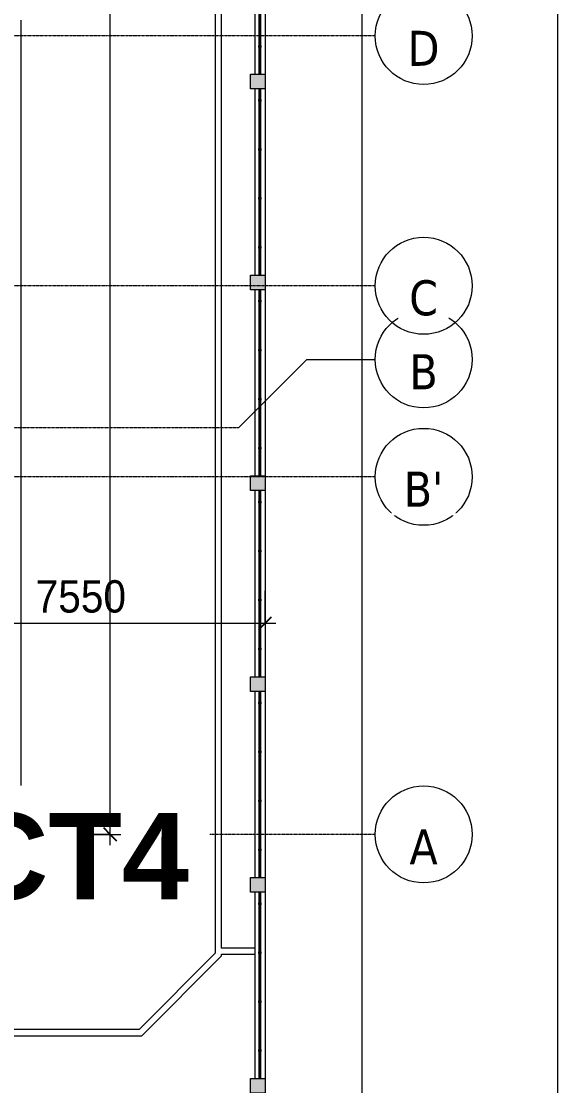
# Model space of a CAD drawing. Header units: millimetres. Extents: x 5356 to 209803, y -16346 to 109894.
# Drawn here: x 129822 to 140779, y 12106 to 33837 of the extents above; entities that cross this region are included whole.
import ezdxf

# ---------------------------------------------------------------- set-up
doc = ezdxf.new("R2010")
doc.units = ezdxf.units.MM
doc.linetypes.add('Double dash', pattern=[41.999998, 12, -6, 6, -6, 6, -6])
doc.linetypes.add('Grid Line', pattern=[22.225, 12.7, -3.175, 3.175, -3.175])
for name, color, linetype, lineweight in [('A-ANNO-DIMS', 211, 'Continuous', 9), ('A-ANNO-DIMS-220', 211, 'Continuous', 9), ('A-ANNO-NOTE', 131, 'Continuous', 9), ('A-FLOR', 192, 'Continuous', 9), ('A-FLOR-HRAL', 11, 'Continuous', 9), ('A-WALL', 113, 'Continuous', 9), ('C-PROP-LINE', 91, 'Double dash', 18), ('S-COLS', 52, 'Continuous', 9), ('S-COLS-3', 9, 'Continuous', 9), ('S-COLS-4', 52, 'Continuous', 18), ('S-GRID', 1, 'Continuous', 9), ('S-GRID-1', 1, 'Grid Line', 9), ('S-GRID-IDEN', 1, 'Continuous', 9)]:
    doc.layers.add(name, color=color, linetype=linetype, lineweight=lineweight)
doc.styles.add('Arial_2', font='arial_0.ttf', dxfattribs={"width": 0.9, "height": 660})
doc.styles.add('Arial_B', font='arialbd_0.ttf', dxfattribs={"height": 1760})
doc.styles.add('Tahoma_B', font='tahomabd_0.ttf', dxfattribs={"height": 715})
doc.dimstyles.new('1_Dim_chi_tiet_khu_đất_2', dxfattribs={"dimscale": 304.8, "dimtxt": 673.371204, "dimasz": 0.866142, "dimexe": 0.721785, "dimexo": 0.0625, "dimgap": 0.072178, "dimtad": 1, "dimdec": 0, "dimrnd": 5, "dimzin": 0, "dimdsep": 46, "dimtxsty": 'Arial_2', "dimblk1": 'OBLIQUE', "dimblk2": 'OBLIQUE', "dimsah": 1, "dimcen": 0.09, "dimdle": 0.721785, "dimazin": 0, "dimtfac": 1, "dimtdec": 4, "dimtix": 1, "dimtmove": 0, "dimatfit": 3, "dimfxl": 2.165354, "dimfxlon": 1, "dimtvp": 1, "dimtolj": 1, "dimtzin": 0, "dimarcsym": 2})

# ---------------------------------------------------------------- blocks, each defined once
blk = doc.blocks.new('M_Concrete-Rectangular-Column2 - 300x300-2025390-TKCS_MB ĐỊNH VỊ MỐC TỌA ĐỘ CÔNG TRÌNH')
at = {"layer": 'S-COLS-3'}
blk.add_hatch(color=256, dxfattribs=at).paths.add_polyline_path([(-150, 150), (-150, -150), (150, -150), (150, 150)])
at = {"layer": 'S-COLS-4'}
for p, q in [((-150, 150), (150, 150)), ((-150, -150), (-150, 150)), ((150, 150), (150, -150)), ((150, -150), (-150, -150))]:
    blk.add_line(p, q, dxfattribs=at)
blk = doc.blocks.new('NBS_CLDPhysicalSecuritySystems_MtlMeshPnlFncngSym_CLDModsecSecurusS3_InfillPanel - NBS_CLDPhysicalSecuritySystems_MtlMeshPnlFncngSym_CLDModsecSecurusS2_InfillPanel-V190-TKCS_MB ĐỊNH VỊ MỐC TỌA ĐỘ CÔNG TRÌNH')
at = {"layer": 'A-FLOR-HRAL'}
h = blk.add_hatch(dxfattribs=at)
h.set_pattern_fill('FP_7', color=256, style=0, pattern_type=2)
h.set_pattern_definition([(180, (609.6, 0), (-2e-15, 13), []), (90, (609.6, 0), (76, -5e-15), [])])
h.paths.add_polyline_path([(3800, 6), (0, 6), (0, -6), (3800, -6)])
for p, q in [((0, 6), (3800, 6)), ((214, 11), (254, 11)), ((214, 6), (214, 11)), ((254, 6), (214, 6)), ((254, 11), (254, 6)), ((1214, 11), (1254, 11)), ((1214, 6), (1214, 11)), ((1254, 6), (1214, 6)), ((1254, 11), (1254, 6)), ((2214, 11), (2254, 11)), ((2214, 6), (2214, 11)), ((2254, 6), (2214, 6)), ((2254, 11), (2254, 6)), ((3214, 11), (3254, 11)), ((3214, 6), (3214, 11)), ((3254, 6), (3214, 6)), ((3254, 11), (3254, 6)), ((3800, -6), (0, -6)), ((0, -27), (218, -27)), ((214, -6), (254, -6)), ((214, -23), (214, -6)), ((250, -27), (218, -27)), ((250, -27), (1218, -27)), ((254, -6), (254, -23)), ((1214, -6), (1254, -6)), ((1214, -23), (1214, -6)), ((1250, -27), (1218, -27)), ((1250, -27), (2218, -27)), ((1254, -6), (1254, -23)), ((2214, -6), (2254, -6)), ((2214, -23), (2214, -6)), ((2250, -27), (2218, -27)), ((2250, -27), (3218, -27)), ((2254, -6), (2254, -23)), ((3214, -6), (3254, -6)), ((3214, -23), (3214, -6)), ((3250, -27), (3218, -27)), ((3250, -27), (3800, -27)), ((3254, -6), (3254, -23))]:
    blk.add_line(p, q, dxfattribs=at)
for centre, start, end in [((218, -23), 180, 270), ((250, -23), 270, 0), ((1218, -23), 180, 270), ((1250, -23), 270, 0), ((2218, -23), 180, 270), ((2250, -23), 270, 0), ((3218, -23), 180, 270), ((3250, -23), 270, 360)]:
    blk.add_arc(centre, 4, start, end, dxfattribs=at)
blk = doc.blocks.new('Family - ___-1476882-TKCS_MB ĐỊNH VỊ MỐC TỌA ĐỘ CÔNG TRÌNH')
at = {"layer": 'C-PROP-LINE'}
blk.add_line((134801, 77418), (134801, 7888), dxfattribs=at)
blk = doc.blocks.new('Grid - M_Grid Head - Circle-353313-TKCS_MB ĐỊNH VỊ MỐC TỌA ĐỘ CÔNG TRÌNH')
at = {"layer": 'S-GRID-IDEN'}
blk.add_circle((0, 0), 4.5, dxfattribs=at)
blk = doc.blocks.new('DIMBLOCK5-TKCS_MB ĐỊNH VỊ MỐC TỌA ĐỘ CÔNG TRÌNH')
at = {"layer": 'A-ANNO-DIMS-220'}
for p, q in [((136783, 7668), (136783, 77638)), ((136123, 77418), (137003, 77418)), ((136783, 77418), (136123, 77418)), ((136123, 7888), (137003, 7888)), ((136783, 7888), (136123, 7888))]:
    blk.add_line(p, q, dxfattribs=at)
at = {"layer": 'A-ANNO-DIMS-220', "lineweight": 25}
for p, q in [((136783, 77418), (136651, 77550)), ((136783, 77418), (136915, 77286)), ((136783, 7888), (136651, 8020)), ((136783, 7888), (136915, 7756))]:
    blk.add_line(p, q, dxfattribs=at)
at = {"layer": 'A-ANNO-DIMS-220', "color": 0, "insert": (135905, 41514), "char_height": 660, "width": 2734.92, "attachment_point": 1, "rotation": 90, "line_spacing_factor": 0.941778, "style": 'Arial_2'}
blk.add_mtext('69530', dxfattribs=at)
blk = doc.blocks.new('_Oblique')
at = {"color": 0, "linetype": 'ByBlock', "lineweight": -2}
blk.add_line((-0.5, -0.5), (0.5, 0.5), dxfattribs=at)
blk = doc.blocks.new('DIMBLOCK10-TKCS_MB ĐỊNH VỊ MỐC TỌA ĐỘ CÔNG TRÌNH')
at = {"layer": 'A-ANNO-DIMS-220'}
for p, q in [((131638, 17017), (131638, 78457)), ((130978, 78237), (131858, 78237)), ((131638, 78237), (130978, 78237)), ((130978, 17237), (131858, 17237)), ((131638, 17237), (130978, 17237))]:
    blk.add_line(p, q, dxfattribs=at)
at = {"layer": 'A-ANNO-DIMS-220', "lineweight": 25}
for p, q in [((131638, 78237), (131506, 78369)), ((131638, 78237), (131770, 78105)), ((131638, 17237), (131506, 17369)), ((131638, 17237), (131770, 17105))]:
    blk.add_line(p, q, dxfattribs=at)
at = {"layer": 'A-ANNO-DIMS-220', "color": 0, "insert": (130759, 46597), "char_height": 660, "width": 2734.92, "attachment_point": 1, "rotation": 90, "line_spacing_factor": 0.941778, "style": 'Arial_2'}
blk.add_mtext('61000', dxfattribs=at)
blk = doc.blocks.new('DIMBLOCK29-TKCS_MB ĐỊNH VỊ MỐC TỌA ĐỘ CÔNG TRÌNH')
at = {"layer": 'A-ANNO-DIMS-220'}
for p, q in [((127253, 22208), (127253, 21328)), ((127253, 21548), (127253, 22208)), ((134801, 22208), (134801, 21328)), ((134801, 21548), (134801, 22208)), ((127033, 21548), (135021, 21548))]:
    blk.add_line(p, q, dxfattribs=at)
at = {"layer": 'A-ANNO-DIMS-220', "lineweight": 25}
for p, q in [((127253, 21548), (127121, 21416)), ((127253, 21548), (127385, 21680)), ((134801, 21548), (134669, 21416)), ((134801, 21548), (134933, 21680))]:
    blk.add_line(p, q, dxfattribs=at)
at = {"layer": 'A-ANNO-DIMS-220', "color": 0, "insert": (130115, 22426), "char_height": 660, "width": 2187.94, "attachment_point": 1, "line_spacing_factor": 0.941778, "style": 'Arial_2'}
blk.add_mtext('7550', dxfattribs=at)

msp = doc.modelspace()

# ---------------------------------------------------------------- linework, layer by layer
at = {"layer": 'A-FLOR'}
for p, q in [((140779.3, -2598.7), (140779.3, 77336.3)), ((133781.5, 40386.3), (133781.5, 14810.7)), ((133911.5, 14912.4), (133911.5, 40386.3)), ((129821.6, 18236.9), (129821.6, 33857.4)), ((133781.5, 14810.7), (132227.7, 13256.9)), ((134601.5, 14912.4), (133911.5, 14912.4)), ((133911.5, 14756.9), (133911.5, 14792.4)), ((133911.5, 14792.4), (134601.5, 14792.4)), ((132281.5, 13126.9), (133911.5, 14756.9)), ((132227.7, 13256.9), (125337, 13256.9)), ((123123.5, 13126.9), (132281.5, 13126.9))]:
    msp.add_line(p, q, dxfattribs=at)
at = {"layer": 'A-WALL'}
for p, q in [((134601.5, 32756.3), (134601.5, 36556.3)), ((134801.5, 36556.3), (134801.5, 32756.3)), ((134601.5, 28656.3), (134601.5, 32456.3)), ((134801.5, 32456.3), (134801.5, 28656.3)), ((134601.5, 24556.3), (134601.5, 28356.3)), ((134801.5, 28356.3), (134801.5, 24556.3)), ((134601.5, 20456.3), (134601.5, 24256.3)), ((134801.5, 24256.3), (134801.5, 20456.3)), ((134601.5, 16356.3), (134601.5, 20156.3)), ((134801.5, 20156.3), (134801.5, 16356.3)), ((134601.5, 12256.3), (134601.5, 16056.3)), ((134801.5, 16056.3), (134801.5, 12256.3))]:
    msp.add_line(p, q, dxfattribs=at)
at = {"layer": 'S-GRID'}
for p, q in [((134257.8, 25536.9), (135654.8, 26933.9)), ((135654.8, 26933.9), (137051.8, 26933.9))]:
    msp.add_line(p, q, dxfattribs=at)
at = {"layer": 'S-GRID-1'}
for p, q in [((131551.8, 33536.9), (29351.8, 33536.9)), ((137051.8, 33536.9), (131551.8, 33536.9)), ((131551.8, 28436.9), (29351.8, 28436.9)), ((137051.8, 28436.9), (131551.8, 28436.9)), ((134257.8, 25536.9), (128757.8, 25536.9)), ((131551.8, 24536.9), (29351.8, 24536.9)), ((137051.8, 24536.9), (131551.8, 24536.9)), ((131551.8, 17236.9), (29351.8, 17236.9)), ((137051.8, 17236.9), (131551.8, 17236.9))]:
    msp.add_line(p, q, dxfattribs=at)

# ---------------------------------------------------------------- block references
at = {"layer": 'A-FLOR-HRAL', "rotation": 270.0000000000001}
for p in [(134701.6, 36556.3), (134701.6, 32456.3), (134701.6, 28356.3), (134701.6, 24256.3), (134701.6, 20156.3), (134701.6, 16056.3)]:
    msp.add_blockref('NBS_CLDPhysicalSecuritySystems_MtlMeshPnlFncngSym_CLDModsecSecurusS3_InfillPanel - NBS_CLDPhysicalSecuritySystems_MtlMeshPnlFncngSym_CLDModsecSecurusS2_InfillPanel-V190-TKCS_MB ĐỊNH VỊ MỐC TỌA ĐỘ CÔNG TRÌNH', p, dxfattribs=at)
at = {"layer": 'C-PROP-LINE'}
msp.add_blockref('Family - ___-1476882-TKCS_MB ĐỊNH VỊ MỐC TỌA ĐỘ CÔNG TRÌNH', (0, 0), dxfattribs=at)
at = {"layer": 'S-COLS', "rotation": 89.99999999999942}
for p in [(134651.6, 32606.3), (134651.6, 28506.3), (134651.6, 24406.3), (134651.6, 20306.3), (134651.6, 16206.3), (134651.6, 12106.3)]:
    msp.add_blockref('M_Concrete-Rectangular-Column2 - 300x300-2025390-TKCS_MB ĐỊNH VỊ MỐC TỌA ĐỘ CÔNG TRÌNH', p, dxfattribs=at)
at = {"layer": 'S-GRID-IDEN', "xscale": 219.9999999999998, "yscale": 219.9999999999998, "zscale": 219.9999999999998, "rotation": 89.99999999999982}
for p in [(138041.8, 33536.9), (138041.8, 28436.9), (138041.8, 26933.9), (138041.8, 24536.9), (138041.8, 17236.9)]:
    msp.add_blockref('Grid - M_Grid Head - Circle-353313-TKCS_MB ĐỊNH VỊ MỐC TỌA ĐỘ CÔNG TRÌNH', p, dxfattribs=at)

# ---------------------------------------------------------------- dimensions: what is measured, and where the dimension line sits
at = {"layer": 'A-ANNO-DIMS'}
dim = msp.add_linear_dim(base=(136783.4, 77418.4), p1=(136123.4, 7888.2), p2=(136123.4, 77418.4), angle=90, dimstyle='1_Dim_chi_tiet_khu_đất_2', override={"dimpost": '<>', "dimfxl": 69530.142664}, dxfattribs=at)
dim.commit()
dim.dimension.update_dxf_attribs({"geometry": 'DIMBLOCK5-TKCS_MB ĐỊNH VỊ MỐC TỌA ĐỘ CÔNG TRÌNH', "text_midpoint": (136424.2, 42653.3)})
dim = msp.add_linear_dim(base=(134801.5, 21547.6), p1=(127252.6, 22207.6), p2=(134801.5, 22207.6), dimstyle='1_Dim_chi_tiet_khu_đất_2', override={"dimpost": '<>', "dimfxl": 7548.920784}, dxfattribs=at)
dim.commit()
dim.dimension.update_dxf_attribs({"geometry": 'DIMBLOCK29-TKCS_MB ĐỊNH VỊ MỐC TỌA ĐỘ CÔNG TRÌNH', "text_midpoint": (131027, 21906.6)})

# ---------------------------------------------------------------- next in the draw order: texts
at = {"layer": 'A-ANNO-NOTE', "insert": (128601, 16781.6), "char_height": 1760, "width": 4628.8, "attachment_point": 4, "line_spacing_factor": 0.936439, "style": 'Arial_B', "bg_fill": 3, "box_fill_scale": 1.25, "bg_fill_color": 256, "bg_fill_true_color": 13158600, "bg_fill_transparency": 0}
msp.add_mtext('\\pt2794,5588,8382,11176,13970,16764,19558,22352,25146,27940,30734,33528,36322,39116,41910,44704,47498,50292,53086,55880,58674,61468,64262,67056,69850,72644,75438,78232,81026,83820,86614,89408;CT4', dxfattribs=at)
at = {"layer": 'S-GRID-IDEN', "char_height": 715, "attachment_point": 5, "line_spacing_factor": 0.996129, "style": 'Tahoma_B', "bg_fill": 3, "box_fill_scale": 1.25, "bg_fill_color": 256, "bg_fill_true_color": 13158600, "bg_fill_transparency": 0}
for s, insert, width in [('\\pt2793.99835,5587.9967,8382.0022,11176.00055,13969.9989,16763.99725,19558.00275,22352.0011,25145.99945,27939.9978,30734.0033,33528.00165,36322,39115.99835,41909.9967,44704.0022,47498.00055,50291.9989,53085.99725,55880.00275,58674.0011,61467.99945,64261.9978,67056.0033,69850.00165,72644,75437.99835,78231.9967,81026.0022,83820.00055,86613.9989,89407.99725;D', (138039.8, 33284.9), 756.8), ('\\pt2793.99835,5587.9967,8382.0022,11176.00055,13969.9989,16763.99725,19558.00275,22352.0011,25145.99945,27939.9978,30734.0033,33528.00165,36322,39115.99835,41909.9967,44704.0022,47498.00055,50291.9989,53085.99725,55880.00275,58674.0011,61467.99945,64261.9978,67056.0033,69850.00165,72644,75437.99835,78231.9967,81026.0022,83820.00055,86613.9989,89407.99725;C', (138039.8, 28184.9), 668.8), ('\\pt2793.99835,5587.9967,8382.0022,11176.00055,13969.9989,16763.99725,19558.00275,22352.0011,25145.99945,27939.9978,30734.0033,33528.00165,36322,39115.99835,41909.9967,44704.0022,47498.00055,50291.9989,53085.99725,55880.00275,58674.0011,61467.99945,64261.9978,67056.0033,69850.00165,72644,75437.99835,78231.9967,81026.0022,83820.00055,86613.9989,89407.99725;B', (138039.8, 26681.9), 684.2), ("\\pt2793.99835,5587.9967,8382.0022,11176.00055,13969.9989,16763.99725,19558.00275,22352.0011,25145.99945,27939.9978,30734.0033,33528.00165,36322,39115.99835,41909.9967,44704.0022,47498.00055,50291.9989,53085.99725,55880.00275,58674.0011,61467.99945,64261.9978,67056.0033,69850.00165,72644,75437.99835,78231.9967,81026.0022,83820.00055,86613.9989,89407.99725;B'", (138039.8, 24284.9), 946), ('\\pt2793.99835,5587.9967,8382.0022,11176.00055,13969.9989,16763.99725,19558.00275,22352.0011,25145.99945,27939.9978,30734.0033,33528.00165,36322,39115.99835,41909.9967,44704.0022,47498.00055,50291.9989,53085.99725,55880.00275,58674.0011,61467.99945,64261.9978,67056.0033,69850.00165,72644,75437.99835,78231.9967,81026.0022,83820.00055,86613.9989,89407.99725;A', (138039.8, 16984.9), 684.2)]:
    msp.add_mtext(s, dxfattribs=dict(at, insert=insert, width=width))

# ---------------------------------------------------------------- next in the draw order: dimensions: what is measured, and where the dimension line sits
at = {"layer": 'A-ANNO-DIMS'}
dim = msp.add_linear_dim(base=(131637.9, 78236.9), p1=(130977.9, 17236.9), p2=(130977.9, 78236.9), angle=90, dimstyle='1_Dim_chi_tiet_khu_đất_2', override={"dimpost": '<>', "dimfxl": 61000}, dxfattribs=at)
dim.commit()
dim.dimension.update_dxf_attribs({"geometry": 'DIMBLOCK10-TKCS_MB ĐỊNH VỊ MỐC TỌA ĐỘ CÔNG TRÌNH', "text_midpoint": (131278.9, 47736.9)})

doc.saveas('drawing.dxf')
